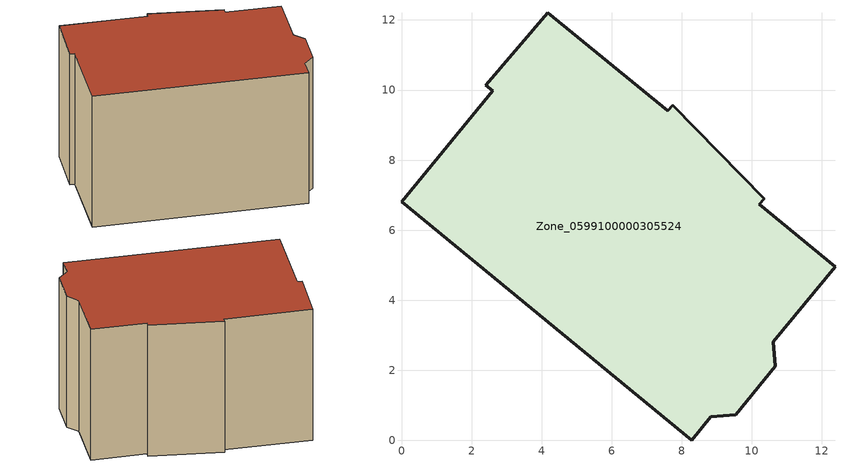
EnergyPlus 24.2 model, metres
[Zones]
Zone_0599100000305524
 floor ground (C_G): 10.35,6.9 10.21,6.74 12.37,4.96 10.6,2.82 10.67,2.11 9.54,0.74 8.83,0.67 8.28,0 0,6.81 2.6,9.98 2.4,10.14 4.17,12.21 7.6,9.41 7.73,9.57 z0
 wall outside (C_F): 12.37,4.96 10.21,6.74 10.35,6.9 7.73,9.57 7.6,9.41 4.17,12.21 2.4,10.14 2.6,9.98 0,6.81 8.28,0 8.83,0.67 9.54,0.74 10.67,2.11 10.6,2.82 12.37,4.96 z0:7.39
 roof outside (C_R): 10.21,6.74 10.35,6.9 7.73,9.57 7.6,9.41 4.17,12.21 2.4,10.14 2.6,9.98 0,6.81 8.28,0 8.83,0.67 9.54,0.74 10.67,2.11 10.6,2.82 12.37,4.96 z7.39
[BUILDING]
Pand.0599100000305524: North Axis=0; Terrain=City; Loads Convergence Tolerance Value=0.04; Temperature Convergence Tolerance Value=0.4; Solar Distribution=FullExterior; Maximum Number of Warmup Days=25; Minimum Number of Warmup Days=1
[Site:Location]
Rotterdam.The.Hague.AP_ZH_NLD Design_Conditions: Latitude=51.96; Longitude=4.45; Time Zone=1; Elevation=-4.5
[SITE:GROUNDTEMPERATURE:BUILDINGSURFACE]
18, 18, 18, 18, 18, 18, 18, 18, 18, 18, 18, 18
[MATERIAL] Thermal Absorptance=0.9; Solar Absorptance=0.7; Visible Absorptance=0.7
Name | Roughness | Thickness | Conductivity | Density | Specific Heat
G.TC.1946 | MediumSmooth | 0.15 | 1 | 540 | 1210
F.TC.1946 | Rough | 0.3 | 0.857143 | 1920 | 840
R.TC.1946 | MediumRough | 0.2 | 0.909091 | 1500 | 1000
[CONSTRUCTION]
C_G: G.TC.1946
C_F: F.TC.1946
C_R: R.TC.1946
[ZONE]
Zone_0599100000305524: Type=1; Multiplier=1; Ceiling Height=Autocalculate; Volume=Autocalculate; Floor Area=autocalculate; Part of Total Floor Area=Yes
[ZONEINFILTRATION:DESIGNFLOWRATE]
Infil_Zone_0599100000305524: Zone or ZoneList or Space or SpaceList=Zone_0599100000305524; Schedule=AlwaysOn; Design Flow Rate Calculation Method=Flow/Area; Flow Rate per Floor Area=0.003; Constant Term Coefficient=1; Temperature Term Coefficient=0; Velocity Term Coefficient=0; Velocity Squared Term Coefficient=0
[HVACTEMPLATE:ZONE:IDEALLOADSAIRSYSTEM]
Zone_0599100000305524: Maximum Heating Supply Air Temperature=50; Minimum Cooling Supply Air Temperature=13; Maximum Heating Supply Air Humidity Ratio=0.0156; Minimum Cooling Supply Air Humidity Ratio=0.0077; Heating Limit=NoLimit; Cooling Limit=NoLimit; Dehumidification Control Type=ConstantSensibleHeatRatio; Cooling Sensible Heat Ratio=0.7; Dehumidification Setpoint=60; Humidification Control Type=None; Humidification Setpoint=30; Outdoor Air Method=None; Outdoor Air Flow Rate per Person=0.00944; Outdoor Air Flow Rate per Zone Floor Area=0; Outdoor Air Flow Rate per Zone=0; Demand Controlled Ventilation Type=None; Outdoor Air Economizer Type=NoEconomizer; Heat Recovery Type=None; Sensible Heat Recovery Effectiveness=0.7; Latent Heat Recovery Effectiveness=0.65
[ZONECONTROL:THERMOSTAT]
ThermostatControl_Zone_0599100000305524: Zone or ZoneList=Zone_0599100000305524; Control Type Schedule=DualSetpointControlType; Control 1=Thermostat_Zone_0599100000305524; Temperature Difference Between Cutout And Setpoint=0
[THERMOSTATSETPOINT:DUALSETPOINT]
Thermostat_Zone_0599100000305524: Heating Setpoint Temperature Schedule=HeatingSetpoint_Zone_0599100000305524; Cooling Setpoint Temperature Schedule=CoolingSetpoint_Zone_0599100000305524
[SCHEDULE:COMPACT]
HeatingSetpoint_Zone_0599100000305524: Through: 12/31, For: AllDays, Until: 24:00, 21
CoolingSetpoint_Zone_0599100000305524: Through: 12/31, For: AllDays, Until: 24:00, 24
DualSetpointControlType: Through: 12/31, For: AllDays, Until: 24:00, 4
AlwaysOn: Through: 12/31, For: AllDays, Until: 24:00, 1
